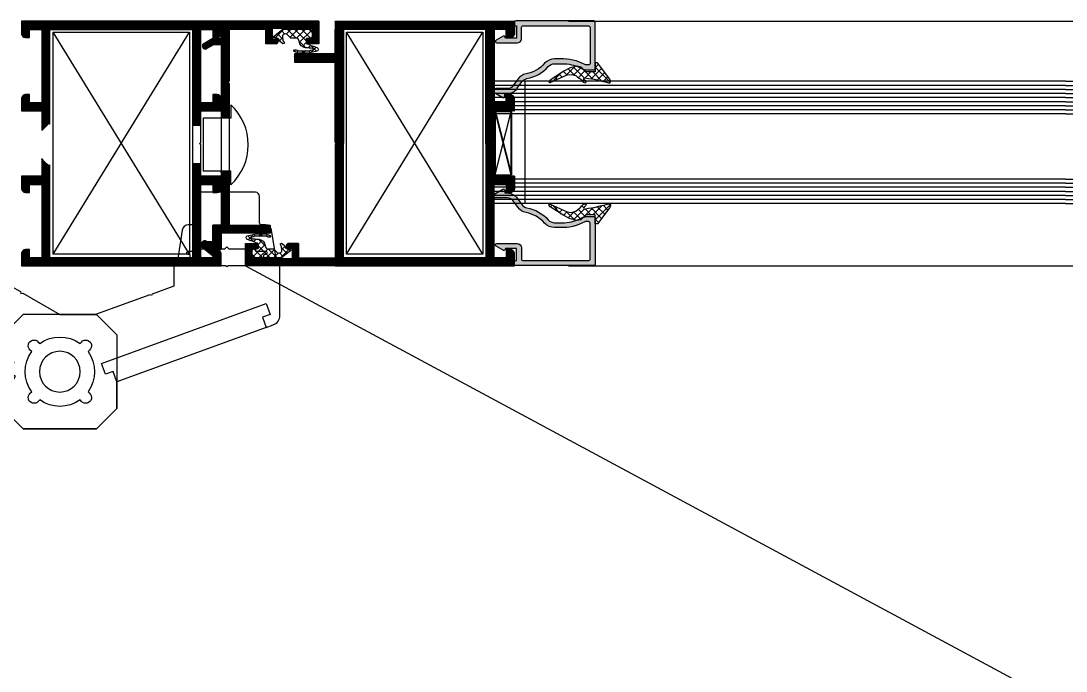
# Model space of a CAD drawing. Header units: inches. Extents: x 21 to 38546, y 13 to 15001.
# Drawn here: x 4881.9 to 4907.55, y 1336.14 to 1352.09 of the extents above; entities that cross this region are included whole.
import ezdxf

# ---------------------------------------------------------------- set-up
doc = ezdxf.new("R2010")
doc.units = ezdxf.units.IN
doc.header["$MEASUREMENT"] = 0
for name, color, linetype, lineweight in [('Z_MİM_-KM-DOOR-FRAM', 8, 'Continuous', 25), ('Z_MİM_00', 8, 'Continuous', 25), ('Z_MİM_11', 8, 'Continuous', 25), ('Z_MİM_MYM_CAM', 8, 'Continuous', 25), ('Z_MİM_profiller', 8, 'Continuous', 25)]:
    doc.layers.add(name, color=color, linetype=linetype, lineweight=lineweight)
pattern_1 = [(44.99999999999998, (-12.97304192393294, 30.65162114456598), (-0.0088388347648318, 0.0088388347648319), [])]

# ---------------------------------------------------------------- blocks, each defined once
blk = doc.blocks.new('2213')
for p, q in [((50, 70), (94, 70)), ((50, 70), (50, 68)), ((50, 62), (50, 68)), ((52, 68), (52, 40)), ((87, 68), (52, 68)), ((87, 40), (87, 68)), ((89, 68), (89, 50)), ((92, 68), (89, 68)), ((92, 66), (92, 68)), ((50, 62), (40, 62)), ((40, 62), (40, 60)), ((40, 60), (50, 60)), ((50, 40.3), (50, 60)), ((92, 50), (92, 52)), ((89, 50), (92, 50)), ((89, 48), (89, 40.3)), ((94, 48), (89, 48)), ((50, 40.3), (50.30000000000001, 40)), ((50, 39.7), (50.30000000000001, 40)), ((50, 39.7), (50, 12)), ((52, 12), (52, 40)), ((87, 40), (87, 12)), ((89, 40.3), (88.7, 40)), ((89, 39.7), (88.7, 40)), ((89, 32), (89, 39.7)), ((94, 32), (89, 32)), ((89, 12), (89, 30)), ((89, 30), (92, 30)), ((92, 30), (92, 28)), ((28, 10), (28, 15.5)), ((41, 15.5), (41, 12)), ((31, 14.3), (29.5, 14.3)), ((29.5, 14.3), (29.5, 11.8)), ((39.5, 14.3), (38, 14.3)), ((39.5, 11.8), (39.5, 14.3)), ((92, 14), (92, 12)), ((29.5, 11.8), (39.5, 11.8)), ((41, 12), (50, 12)), ((87, 12), (52, 12)), ((92, 12), (89, 12)), ((50, 10), (28, 10)), ((50, 10), (94, 10))]:
    blk.add_line(p, q)
for points in [[(94, 70), (94, 67, -0.4142135623730951), (93, 66), (92, 66)], [(94, 48), (94, 51, 0.414213562373095), (93, 52), (92, 52)], [(94, 32), (94, 29, -0.414213562373095), (93, 28), (92, 28)], [(28, 15.5), (30.4, 15.5, -0.4142135623730951), (31, 14.9), (31, 14.3)], [(41, 15.5), (38.6, 15.5, 0.414213562373095), (38, 14.9), (38, 14.3)], [(94, 10), (94, 13, 0.4142135623730951), (93, 14), (92, 14)]]:
    blk.add_lwpolyline(points, format="xyb")
blk = doc.blocks.new('2205')
for p, q in [((26.10000000000001, 56), (26.10000000000001, 57.5)), ((26.10000000000001, 57.5), (28.7, 55.4)), ((24, 52), (24, 56)), ((24, 56), (26.10000000000001, 56)), ((26, 54), (26, 50)), ((27.5, 54), (26, 54)), ((12, 50), (12, 52)), ((12, 52), (24, 52)), ((22.00000000000001, 50), (12, 50)), ((22, 15.3), (22.00000000000001, 50)), ((24, 5.700000000000001), (24, 50)), ((24, 50), (26, 50)), ((22, 15.3), (22.3, 15)), ((22.3, 15), (22, 14.7)), ((22, 2), (22, 14.7)), ((0, 0), (3e-16, 5.5)), ((3e-16, 5.5), (2.5, 5.5)), ((10.5, 5.5), (13, 5.5)), ((13, 5.5), (13, 2)), ((25.7, 5.7), (24, 5.700000000000001)), ((25.7, 5.7), (27.7, 6.799999999999998)), ((26, 4.2), (28.4, 5.599999999999998)), ((3, 4.299999999999998), (1.5, 4.299999999999998)), ((1.5, 4.299999999999998), (1.5, 1.799999999999999)), ((3, 5), (3, 4.299999999999998)), ((10, 4.299999999999998), (10, 5)), ((11.5, 4.299999999999998), (10, 4.299999999999998)), ((11.5, 1.799999999999999), (11.5, 4.299999999999998)), ((24, 0), (24, 4.2)), ((24, 4.2), (26, 4.2)), ((0, 0), (24, 0)), ((1.5, 1.799999999999999), (11.5, 1.799999999999999)), ((13, 2), (22, 2))]:
    blk.add_line(p, q)
for centre, radius, start, end in [((27.95999999999989, 54.8200000000001), 0.9402127418834924, 240.7086378290247, 38.08877288096624), ((2.5, 5), 0.5, 0, 90), ((10.5, 5), 0.5, 90, 180), ((27.89799999999997, 6.111333333333305), 0.7165652641440171, 314.4722906372063, 106.0405836898524)]:
    blk.add_arc(centre, radius, start, end)
blk = doc.blocks.new('*X97')
for p, q in [((30.12388155425117, 15.83805922287442), (28.60955262170048, 17.35238815542512)), ((28.73205806953521, 16.35768939877062), (29.3, 16.92563132923541)), ((29.37436867076458, 17), (30.02924240491751, 17.65487373415291)), ((30.02809041582063, 15.88595479208968), (30.67370849898477, 16.53157287525381)), ((30.52970773009196, 17.2), (30.0683209115074, 17.66138681858457)), ((31.12198051533946, 15.21207793864214), (32.07326838446488, 16.16336580776756)), ((32.93514613495402, 14.79456159513794), (31.22970773009197, 16.5)), ((31.34213562373095, 17.19999999999999), (31.94213562373095, 17.8)), ((32.29747468305833, 17.2), (31.69747468305832, 17.8)), ((33.082426932523, 17.17252435582567), (33.52792206135787, 17.61801948466054)), ((34.13262081801235, 17.13262081801235), (33.70873606004115, 17.55650557598354)), ((36.6, 15.38679656440357), (36.61980515339465, 15.40660171779821)), ((29.70000000000001, 13.79009742330268), (30.10990257669733, 14.2)), ((29.89106781186548, 12.21339828220179), (32.81941738241592, 15.14174785275223)), ((32.29417382415922, 11.9), (29.99708691207962, 14.19708691207961)), ((34.06194077712559, 11.9), (31.2, 14.76194077712558)), ((31.34543648263007, 11.9), (33.57119706885839, 14.12576058622832)), ((33.11320343559643, 11.9), (35.10660171779822, 13.89339828220178)), ((35.82970773009196, 11.9), (33.61213466261495, 14.11757306747701)), ((34.8809703885628, 11.9), (36.10477631085025, 13.12380592228744)), ((37.29126628561808, 12.20620839744024), (36.36456223588194, 13.13291244717639)), ((36.64873734152918, 11.9), (38.75898987322333, 14.01025253169416)), ((38.28294042996507, 12.98230120605962), (36.93912639399589, 14.32611524202881)), ((36.98512129857035, 14.00415091000755), (37.66032346285427, 14.67935307429146)), ((39.20000000000001, 13.83300858899106), (39.03300858899107, 14)), ((30.52640687119285, 11.9), (29.7, 12.72640687119284))]:
    blk.add_line(p, q)
blk = doc.blocks.new('m12')
for p, q in [((-539.2972148962028, 1418.508664331702), (-560.8916874186644, 1405.911888693602)), ((-474.6492026855532, 1405.169878742013), (-511.2972148961975, 1418.508664331729))]:
    blk.add_line(p, q)
for points in [[(-562.0568924600132, 1405.232185752812, 0.2667502984551702), (-563.2972148962027, 1403.072738500566), (-563.2972148962027, 1390.008664331702), (-550.5939822147714, 1390.008664331702), (-550.2972148962028, 1390.308664331702), (-549.9962287815608, 1390.008664331702), (-537.2972148962028, 1390.008664331702), (-537.2972148962028, 1395.008664331702), (-534.9520311380468, 1396.376688190627), (-534.8684572226605, 1396.822895665656), (-534.352703662634, 1396.726295884617), (-525.2972148962028, 1402.008664331702), (-516.2972148962028, 1402.008664331702), (-511.2972148962028, 1407.008664331702), (-511.2972148962028, 1425.008664331702), (-516.2972148962028, 1430.008664331702), (-534.2972148962028, 1430.008664331702), (-539.2972148962028, 1425.008664331702), (-539.2972148962028, 1418.508664331702), (-537.5696570944048, 1419.516406382751), (-536.1588182229382, 1417.097825460234), (-537.8863760247343, 1416.090083409186), (-536.5259242558197, 1413.757880376761), (-559.8479545800776, 1400.153362687611), (-561.2587934515461, 1402.571943610127), (-559.5312356497482, 1403.579685661175), (-560.8916874186644, 1405.911888693602)], [(-484.2972148962028, 1390.308664331714), (-484.5982010108447, 1390.008664331714), (-497.2972148962027, 1390.008664331714), (-497.2972148962027, 1395.008664331714), (-502.6721664582321, 1396.964986710915), (-502.8395745397495, 1397.323982761555), (-503.1947848300053, 1397.155204242121), (-516.5295568323864, 1402.008664331714), (-534.2972148962028, 1402.008664331714), (-539.2972148962028, 1407.008664331714), (-539.2972148962028, 1425.008664331714), (-534.2972148962028, 1430.008664331714), (-516.2972148962028, 1430.008664331714), (-511.2972148962028, 1425.008664331714), (-511.2972148962028, 1418.508664331714), (-512.2206692831833, 1415.971494255591), (-514.1000545247545, 1416.655534542243), (-515.0577109260659, 1414.024395204042), (-474.6509282322723, 1399.317529041039), (-473.693271830961, 1401.94866837924), (-475.5726570725321, 1402.632708665891), (-474.6492026855532, 1405.169878742013), (-472.9421645378891, 1404.548567667507, -0.3152987888789855), (-471.2972148962028, 1402.199336115541), (-471.2972148962028, 1390.008664331714), (-484.0004475776343, 1390.008664331714)], [(-520.3553437173316, 1409.092891833171), (-519.9972005970822, 1408.734748712923, 1.081052588357908), (-518.0232992774229, 1410.708650032583), (-518.3814423976721, 1411.066793152831, 0.3205723994267852), (-518.3814423976721, 1420.950535510574), (-518.0232992774229, 1421.308678630822), (-518.3814423976776, 1420.950535510582), (-518.0232992773336, 1421.308678630925, 1.081052588357908), (-519.9972005969933, 1423.282579950585), (-520.3553437173316, 1422.924436830234, 0.3205723994267881), (-530.239086075074, 1422.924436830234), (-530.5972291954669, 1423.282579950629, 1.081052588225139), (-532.5711305150846, 1421.308678630911), (-532.2129873947317, 1420.950535510576, 0.3205723994268065), (-532.2129873947335, 1411.066793152831), (-532.5711305150409, 1410.708650032542, 1.081052588225139), (-530.597229195323, 1408.734748712923), (-530.239086075074, 1409.092891833171), (-530.597229195323, 1408.734748712923), (-530.239086075085, 1409.092891833179, 0.3205723994267926)], [(-558.2970148962024, 1379.508884331702, 0.414213562373094), (-558.7970023962018, 1380.008871831702), (-559.7969773962025, 1380.008871831702, -0.3691552926193429), (-561.2786671608256, 1381.275418516437), (-562.2938694403067, 1387.719775445825, -0.4607546790209311), (-562.0469211462025, 1388.008671831702), (-559.5469836462019, 1388.008671831702, -0.4142135623730974), (-559.2969898962032, 1387.758678081702), (-559.2969898962032, 1387.558683081702, -0.4142135623730557), (-559.5969823962034, 1387.258690581702), (-559.7969773962025, 1387.258690581702, 0.4142135623731158), (-560.0969698962028, 1386.958698081702), (-560.0969698962028, 1386.708704331701, 0.4142135623730951), (-559.7969773962025, 1386.408711831701), (-557.2970398962016, 1386.408711831701), (-557.2970398962016, 1385.908724331702), (-550.7972023962021, 1385.908724331702), (-550.2972148962028, 1385.408736831701), (-549.7972273962016, 1385.908724331702), (-543.297389896202, 1385.908724331702), (-543.297389896202, 1386.408711831701), (-540.7974523962013, 1386.408711831701, 0.4142135623730951), (-540.4974598962028, 1386.708704331701), (-540.4974598962028, 1386.958698081702, 0.4142135623731159), (-540.7974523962013, 1387.258690581702), (-540.9974473962021, 1387.258690581702, -0.4142135623730558), (-541.2974398962026, 1387.558683081702), (-541.2974398962026, 1387.758678081702, -0.4142135623730974), (-541.0474461462029, 1388.008671831702), (-538.5475086462021, 1388.008671831702, -0.4607546790209311), (-538.300560352099, 1387.719775445825), (-539.315762631578, 1381.275418516437, -0.3691552926193427), (-540.7974523962013, 1380.008871831702), (-541.797427396202, 1380.008871831702, 0.414213562373094), (-542.2974148962014, 1379.508884331702), (-542.2974148962014, 1373.009046831702, -0.4142135623730951), (-543.297389896202, 1372.009071831702), (-550.2972148962028, 1372.009071831702), (-557.2970398962016, 1372.009071831702, -0.4142135623730951), (-558.2970148962024, 1373.009046831702)], [(-492.2970148962023, 1379.508884331714, 0.414213562373094), (-492.7970023962017, 1380.008871831714), (-493.7969773962024, 1380.008871831714, -0.3691552926193429), (-495.2786671608256, 1381.275418516449), (-496.2938694403066, 1387.719775445837, -0.4607546790209311), (-496.0469211462024, 1388.008671831714), (-493.5469836462018, 1388.008671831714, -0.4142135623730974), (-493.296989896203, 1387.758678081714), (-493.296989896203, 1387.558683081714, -0.4142135623730557), (-493.5969823962033, 1387.258690581714), (-493.7969773962024, 1387.258690581714, 0.4142135623731158), (-494.0969698962028, 1386.958698081714), (-494.0969698962028, 1386.708704331713, 0.4142135623730951), (-493.7969773962024, 1386.408711831713), (-491.2970398962016, 1386.408711831713), (-491.2970398962016, 1385.908724331713), (-484.7972023962022, 1385.908724331713), (-484.2972148962028, 1385.408736831713), (-483.7972273962016, 1385.908724331713), (-477.2973898962019, 1385.908724331713), (-477.2973898962019, 1386.408711831713), (-474.7974523962013, 1386.408711831713, 0.4142135623730951), (-474.4974598962028, 1386.708704331713), (-474.4974598962028, 1386.958698081714, 0.4142135623731159), (-474.7974523962013, 1387.258690581714), (-474.9974473962021, 1387.258690581714, -0.4142135623730558), (-475.2974398962026, 1387.558683081714), (-475.2974398962026, 1387.758678081714, -0.4142135623730974), (-475.0474461462028, 1388.008671831714), (-472.5475086462021, 1388.008671831714, -0.4607546790209311), (-472.3005603520988, 1387.719775445837), (-473.3157626315779, 1381.275418516449, -0.3691552926193427), (-474.7974523962013, 1380.008871831714), (-475.797427396202, 1380.008871831714, 0.414213562373094), (-476.2974148962014, 1379.508884331714), (-476.2974148962014, 1373.009046831714, -0.4142135623730951), (-477.2973898962019, 1372.009071831714), (-484.2972148962028, 1372.009071831714), (-491.2970398962016, 1372.009071831714, -0.4142135623730951), (-492.2970148962023, 1373.009046831714)]]:
    blk.add_lwpolyline(points, format="xyb", close=True)
blk.add_circle((-525.2972148962028, 1416.008664331713), 5)
blk = doc.blocks.new('*X100')
for p, q in [((0.6000000000000008, 14.74213562373095), (1.057864376269052, 15.2)), ((4.509902576697313, 11.4), (0.7549512883486603, 15.15495128834866)), ((0.9619417888266475, 13.33631045959123), (2.14321790242024, 14.51758657318482)), ((3.299999999999995, 10.84213562373095), (0.9979687022159378, 13.14416692151501)), ((1.298532951600398, 11.90513466939861), (3.153370446972448, 13.75997216477066)), ((1.607645654396018, 10.44648041922786), (4.16352299152466, 13.0023577563565)), ((4.506407832308855, 7.867960838455727), (1.5542718882059, 10.82009678255868)), ((1.858297259713005, 8.929365071578482), (3.299999999999995, 10.37106781186547)), ((4.328932188134529, 11.40000000000001), (5.173675536076872, 12.24474334794235)), ((1.069542366343369, 8.140610178208844), (1.571699141100899, 8.642766952966374)), ((4.501320343559641, 6.105281374238569), (1.898532951600403, 8.708068766197808)), ((1.898762177912838, 7.202063036811945), (3.582646961574107, 8.885947820473213)), ((2.552893218813454, 6.088427124746192), (4.432233047033633, 7.96776695296637)), ((2.485798732107331, 4.2535656850737), (4.555922317655451, 6.323689270621821)), ((4.046278254943945, 4.792556509887898), (2.487055078389392, 6.351779686442451)), ((0.9590909090909095, 0.9590909090909095), (3.099999999999991, 3.099999999999991)), ((2.741320343559641, 2.561980515339465), (2.031045271984718, 3.272255586914386)), ((3.448427124746186, 3.622640687119284), (2.59083814042407, 4.480229671441403)), ((1.327106781186547, 0.4406601717798216), (0.9114595351060168, 0.8563074178603519)), ((2.034213562373094, 1.501320343559641), (1.471252403545368, 2.064281502387369))]:
    blk.add_line(p, q)
blk = doc.blocks.new('A$C26d8dfcf')
h = blk.add_hatch()
h.set_pattern_fill('ANSI31', color=256, scale=0.1, angle=360, style=0)
h.set_pattern_definition(pattern_1)
h.paths.add_polyline_path([(33.95414948840171, 72.89734060960879), (33.95414948840171, 73.197340609609, -0.4142135623730951), (34.05414948840025, 73.29734060960891), (34.1541494883988, 73.29734060960891), (34.1541494883988, 73.09734060960864), (34.4541494884017, 73.09734060960864), (34.4541494884017, 74.89734060960882), (34.1541494883988, 74.89734060960882), (34.1541494883988, 74.69789426246234), (34.04364120412556, 74.69789426246234, -0.3837041459332901), (33.95414948840171, 74.79734060960891), (33.95414948840171, 75.09734060960864), (34.4541494884017, 75.09734060960864), (34.4541494884017, 75.53200052991588), (34.61240262802875, 75.37342324859766), (34.65414948839879, 75.37342324859766), (34.65414948839879, 73.09734060960864), (37.26333721766259, 73.09734060960864), (37.26333721766259, 72.89734060960879)])
h.paths.add_polyline_path([(38.1541494883988, 73.09734060960864), (38.1541494883988, 75.39734060960879), (38.35414948839952, 75.39734060960879), (38.35414948839952, 75.09734060960864), (38.85414948839952, 75.09734060960864), (38.85414948839952, 74.79734060960891, -0.414213562373095), (38.75414948840098, 74.697340609609), (38.65414948839879, 74.697340609609), (38.65414948839879, 74.89734060960882), (38.35414948839952, 74.89734060960882), (38.35414948839952, 73.09734060960864), (38.65414948839879, 73.09734060960864), (38.65414948839879, 73.29734060960891), (38.75414948840098, 73.29734060960891, -0.4142135623730951), (38.85414948839952, 73.197340609609), (38.85414948839952, 72.89734060960879), (37.26333721766259, 72.89734060960879), (37.26333721766259, 73.09734060960864)])
h.paths.add_polyline_path([(38.1541494883988, 78.697340609609), (34.65414948839879, 78.697340609609), (34.65414948839879, 76.37342324859766), (34.61240262802875, 76.37342324859766), (34.4541494884017, 76.21484596727943), (34.4541494884017, 76.697340609609), (33.95414948840171, 76.697340609609), (33.95414948840171, 76.99734060960874, -0.414213562373095), (34.05414948840025, 77.09734060960864), (34.1541494883988, 77.09734060960864), (34.1541494883988, 76.89734060960882), (34.4541494884017, 76.89734060960882), (34.4541494884017, 78.697340609609), (34.1541494883988, 78.697340609609), (34.1541494883988, 78.49734060960874), (34.05414948840025, 78.49734060960874, -0.4142135623730951), (33.95414948840171, 78.59734060960864), (33.95414948840171, 78.89734060960882), (38.85414948839952, 78.89734060960882), (38.85414948839952, 78.59734060960864, -0.4142135623730951), (38.75414948840098, 78.49734060960874), (38.65414948839879, 78.49734060960874), (38.65414948839879, 78.697340609609), (38.35414948839952, 78.697340609609), (38.35414948839952, 76.89734060960882), (38.65414948839879, 76.89734060960882), (38.65414948839879, 77.09734060960864), (38.75414948840098, 77.09734060960864, -0.414213562373095), (38.85414948839952, 76.99734060960874), (38.85414948839952, 76.697340609609), (38.35414948839952, 76.697340609609), (38.35414948839952, 76.33734060961116), (38.1541494883988, 76.33734060961116)])
h = blk.add_hatch()
h.set_pattern_fill('ANSI31', color=256, scale=0.1, angle=360, style=0)
h.set_pattern_definition(pattern_1)
h.paths.add_polyline_path([(39.05414948840025, 73.89734060960882), (40.05414948840025, 73.89734060960882), (40.05414948840025, 73.697340609609), (38.85414948839952, 73.697340609609), (38.85414948839952, 73.29734060960891), (38.64414948838948, 73.29734060960891), (38.64414948838948, 73.14734060960882), (38.38414948840564, 73.35734060960658, -0.8198039027182993), (38.50414948840098, 73.49734060960874), (38.65414948839879, 73.49734060960874), (38.65414948839879, 73.89734060960882), (38.85414948839952, 73.89734060960882), (38.85414948839952, 75.21734060961579), (39.05414948840025, 75.21734060961579)])
h.paths.add_polyline_path([(39.05414948840025, 77.42734060961357), (39.02414948839414, 77.39734060960882), (39.05414948840025, 77.36734060961591), (39.05414948840025, 76.51734060961599), (38.85414948839952, 76.51734060961599), (38.85414948839952, 78.32734060961366), (38.68414948840491, 78.32734060961366), (38.48414948840418, 78.21734060961579, -0.7782565938069677), (38.41414948840811, 78.33734060961116), (38.65414948839879, 78.4773406096133), (38.85414948839952, 78.4773406096133), (38.85414948839952, 78.89734060960882), (41.25414948840098, 78.89734060960882), (41.25414948840098, 78.34734060960864), (41.00414948840096, 78.34734060960864, -0.4142135623730951), (40.9541494884017, 78.39734060960882), (40.9541494884017, 78.46734060961579), (41.10414948839951, 78.46734060961579), (41.10414948839951, 78.71734060961577), (40.10414948839952, 78.71734060961577), (40.10414948839952, 78.46734060961579), (40.25414948840096, 78.46734060961579), (40.25414948840096, 78.39734060960882, -0.4142135623730951), (40.2041494884017, 78.34734060960864), (39.95414948840171, 78.34734060960864), (39.95414948840171, 78.697340609609), (39.05414948840025, 78.697340609609)])
h = blk.add_hatch()
h.set_pattern_fill('ANSI31', color=256, scale=0.1, angle=360, style=0)
h.set_pattern_definition([(44.99999999999998, (-13.01304192394473, 30.65162114456598), (-0.0088388347648318, 0.0088388347648319), [])])
h.paths.add_polyline_path([(41.65414948839879, 73.09734060960864), (41.65414948839879, 75.86734060961591), (41.6841494884049, 75.89734060960882), (41.65414948839879, 75.92734060961357), (41.65414948839879, 77.89734060960879), (40.65414948839879, 77.89734060960879), (40.65414948839879, 78.09734060960864), (41.65414948839879, 78.09734060960864), (41.65414948839879, 78.697340609609), (41.65414948839879, 78.89734060960882), (46.05414948840024, 78.89734060960882), (46.05414948840024, 78.59734060960864, -0.4142135623730951), (45.95414948840169, 78.49734060960874), (45.85414948839952, 78.49734060960874), (45.85414948839952, 78.697340609609), (45.55414948840025, 78.697340609609), (45.55414948840025, 76.89734060960882), (45.85414948839952, 76.89734060960882), (45.85414948839952, 77.09734060960864), (45.95414948840169, 77.09734060960864, -0.414213562373095), (46.05414948840024, 76.99734060960874), (46.05414948840024, 76.697340609609), (45.55414948840025, 76.697340609609), (45.55414948840025, 75.92734060961357), (45.52414948839413, 75.89734060960882), (45.55414948840025, 75.86734060961591), (45.55414948840025, 75.09734060960864), (46.05414948840024, 75.09734060960864), (46.05414948840024, 74.79734060960891, -0.4142135623731113), (45.95414948840169, 74.697340609609), (45.85414948839952, 74.697340609609), (45.85414948839952, 74.89734060960882), (45.55414948840025, 74.89734060960882), (45.55414948840025, 73.09734060960864), (45.85414948839952, 73.09734060960864), (45.85414948839952, 73.29734060960891), (45.95414948840169, 73.29734060960891, -0.4142135623730951), (46.05414948840024, 73.197340609609), (46.05414948840024, 72.89734060960879), (43.82333721767117, 72.89734060960879), (43.82333721767117, 73.09734060960864), (45.35414948839952, 73.09734060960864), (45.35414948839952, 75.89734060960882), (45.35414948839952, 78.697340609609), (41.85414948839952, 78.697340609609), (41.85414948839952, 75.89734060960882), (41.85414948839952, 73.09734060960864), (43.82333721767117, 73.09734060960864), (43.82333721767117, 72.89734060960879), (41.65414948839879, 72.89734060960879), (39.4541494884017, 72.89734060960879), (39.4541494884017, 73.447340609609), (39.69414948839239, 73.447340609609, -0.4142135623730951), (39.75414948840098, 73.38734060961133), (39.75414948840098, 73.32734060961366), (39.60414948839952, 73.32734060961366), (39.60414948839952, 73.07734060961366), (40.60414948839952, 73.07734060961366), (40.60414948839952, 73.32734060961366), (40.4541494884017, 73.32734060961366), (40.4541494884017, 73.38734060961133, -0.414213562373095), (40.51414948841029, 73.447340609609), (40.75414948840097, 73.447340609609), (40.75414948840097, 73.09734060960864)])
at = {"layer": 'Z_MİM_profiller'}
h = blk.add_hatch(color=256, dxfattribs=at)
edge = h.paths.add_edge_path()
edge.add_line((45.87797937324847, 77.24612740615656), (45.59872008901421, 77.24612740615656))
edge.add_arc((45.59872008900543, 77.19155680556624), 0.0545706005903242, 89.99999999079404, 239.9999999906701)
edge.add_line((45.57143478870258, 77.14429727915967), (45.76914948841493, 77.03014664405327))
edge.add_arc((45.78414948841246, 77.05612740616489), 0.029999999997103, 240.0000000022574, 360.0000000022527)
edge.add_line((45.81414948840957, 77.05612740616607), (45.81414948840957, 77.12612740618442))
edge.add_line((45.81414948840957, 77.12612740618442), (45.87797937324847, 77.12612740618442))
edge.add_arc((45.87797937325634, 77.42612740618083), 0.2999999999964018, 269.9999999984977, 324.9999999984642)
edge.add_line((46.12372498653547, 77.25405447527099), (46.23169751732548, 77.40825522991192))
edge.add_arc((46.39552792620538, 77.2935399426433), 0.2000000000171895, 100.32128110580538, 145.0000000040077, ccw=False)
edge.add_arc((46.19486016655585, 78.39541672804386), 0.9199999999682577, 280.3212810996362, 318.6167432562012)
edge.add_arc((47.03520097074126, 77.65499297583992), 0.2000000000347507, 90.00000000959562, 138.6167432678302, ccw=False)
edge.add_line((47.03520097070777, 77.85499297587467), (47.28176853602617, 77.85499297587467))
edge.add_arc((47.23414948835234, 76.85612740620263), 0.9999999999887998, 61.044975624940776, 87.2705973600485, ccw=False)
edge.add_arc((47.81509699033195, 77.90612740618819), 0.200000000022043, 241.044975629978, 270.0000000018239)
edge.add_line((47.81509699033832, 77.70612740616615), (48.00414948840098, 77.70612740616615))
edge.add_arc((48.00414948841167, 77.73612740615792), 0.0299999999917731, 269.9999999795766, 359.9999999796716)
edge.add_line((48.03414948840345, 77.73612740614728), (48.03414948840345, 78.87612740618442))
edge.add_arc((48.00414948841147, 78.876127406174), 0.029999999991972, 1.98941575e-08, 90.00000002005702)
edge.add_line((48.00414948840098, 78.90612740616598), (46.08414948840272, 78.90612740616598))
edge.add_arc((46.08414948839221, 78.876127406174), 0.029999999991972, 89.99999997992941, 179.9999999801058)
edge.add_line((46.05414948840024, 78.87612740618442), (46.05414948840024, 78.81612740617537))
edge.add_arc((46.0841494884154, 78.81612740616261), 0.030000000015157, 179.9999999756276, 269.9999999757905)
edge.add_line((46.08414948840272, 78.78612740614744), (46.10414948839951, 78.78612740614744))
edge.add_line((46.10414948839951, 78.78612740614744), (46.10414948839951, 78.48612740614728))
edge.add_line((46.10414948839951, 78.48612740614728), (45.83414948840272, 78.48612740614728))
edge.add_line((45.83414948840272, 78.48612740614728), (45.81394222897341, 78.52112740615668))
edge.add_arc((45.78796146686063, 78.50612740616592), 0.02999999999473, 29.99999998544166, 119.9999999854904)
edge.add_line((45.77296146686985, 78.53210816827868), (45.60220829140797, 78.43352377645031))
edge.add_arc((45.6202670943901, 78.40224501214959), 0.0361176059744742, 119.999999990636, 269.9999999905429)
edge.add_line((45.62026709438414, 78.36612740617511), (46.12414948839631, 78.36612740617511))
edge.add_arc((46.12414948839541, 78.46612740617456), 0.0999999999994543, 270.0000000005171, 360.0000000005211)
edge.add_line((46.22414948839487, 78.46612740617547), (46.22414948839487, 78.73612740614728))
edge.add_arc((46.27414948839459, 78.73612740614772), 0.0499999999997201, 90.00000000052108, 180.0000000005048, ccw=False)
edge.add_line((46.27414948839414, 78.78612740614744), (47.86414948840883, 78.78612740614744))
edge.add_arc((47.86414948840838, 78.73612740614772), 0.0499999999997272, -5.04826402902836e-10, 89.99999999947892, ccw=False)
edge.add_line((47.91414948840809, 78.73612740614728), (47.91414948840809, 77.87612740618442))
edge.add_arc((47.86414948840859, 77.8761274061842), 0.0499999999994998, -89.9999999997313, 2.6062707547680475e-10, ccw=False)
edge.add_line((47.86414948840883, 77.8261274061847), (47.81250923803799, 77.8261274061847))
edge.add_arc((47.81250923801816, 77.89612740615095), 0.0699999999662566, 240.92090149229028, 270.0000000162321, ccw=False)
edge.add_arc((47.23414948844921, 76.85612740614667), 1.120000000004484, 60.92090147821163, 92.5790169290718)
edge.add_line((47.18375269341612, 77.97499297584682), (47.03520097070777, 77.97499297584682))
edge.add_arc((47.03520097068654, 77.65499297584442), 0.3200000000023948, 89.99999999619988, 138.616743254435)
edge.add_arc((46.19486016650728, 78.39541672808492), 0.800000000020184, 280.32128110101405, 318.6167432575582, ccw=False)
edge.add_arc((46.39552792616044, 77.29353994266403), 0.3199999999859501, 100.3212811000336, 144.9999999983197)
edge.add_line((46.13339927200486, 77.47708440229599), (46.0254267412185, 77.3228836476087))
edge.add_arc((45.87797937325203, 77.42612740615219), 0.179999999995626, 269.9999999988669, 324.99999999890986, ccw=False)
h = blk.add_hatch(color=256, dxfattribs=at)
edge = h.paths.add_edge_path()
edge.add_line((45.87797937324847, 74.56612740617535), (45.59872008901421, 74.56612740617535))
edge.add_arc((45.59872008900544, 74.62069800676572), 0.0545706005903526, 120.0000000093365, 270.00000000919846, ccw=False)
edge.add_line((45.57143478870258, 74.66795753317228), (45.76914948841493, 74.78210816827868))
edge.add_arc((45.78414948841246, 74.75612740616707), 0.029999999997103, -2.2527046894538216e-09, 119.9999999977426, ccw=False)
edge.add_line((45.81414948840957, 74.75612740616589), (45.81414948840957, 74.68612740614753))
edge.add_line((45.81414948840957, 74.68612740614753), (45.87797937324847, 74.68612740614753))
edge.add_arc((45.87797937325632, 74.38612740615113), 0.2999999999964018, 35.0000000015321, 90.00000000149947, ccw=False)
edge.add_line((46.12372498653547, 74.55820033706095), (46.23169751732548, 74.40399958242006))
edge.add_arc((46.39552792620538, 74.51871486968865), 0.2000000000171814, 214.999999995989, 259.6787188941939)
edge.add_arc((46.19486016655582, 73.4168380842881), 0.9199999999682779, 41.38325674379678, 79.67871890036179, ccw=False)
edge.add_arc((47.03520097074123, 74.15726183649204), 0.2000000000347335, 221.3832567321796, 269.9999999904146)
edge.add_line((47.03520097070777, 73.9572618364573), (47.28176853602617, 73.9572618364573))
edge.add_arc((47.2341494883524, 74.95612740612933), 0.999999999988783, 272.7294026399483, 298.955024375056)
edge.add_arc((47.81509699033195, 73.90612740614375), 0.2000000000220306, 89.99999999817612, 118.955024370024, ccw=False)
edge.add_line((47.81509699033832, 74.1061274061658), (48.00414948840098, 74.1061274061658))
edge.add_arc((48.00414948841169, 74.07612740617404), 0.0299999999917589, 2.035562829405535e-08, 90.00000002045061, ccw=False)
edge.add_line((48.03414948840345, 74.0761274061847), (48.03414948840345, 72.93612740614753))
edge.add_arc((48.00414948841147, 72.93612740615795), 0.029999999991972, 269.99999997994297, 359.9999999801059, ccw=False)
edge.add_line((48.00414948840098, 72.90612740616598), (46.08414948840272, 72.90612740616598))
edge.add_arc((46.08414948839221, 72.93612740615795), 0.029999999991972, 180.0000000198942, 270.0000000200706, ccw=False)
edge.add_line((46.05414948840024, 72.93612740614753), (46.05414948840024, 72.99612740615656))
edge.add_arc((46.08414948841541, 72.99612740616935), 0.0300000000151712, 90.00000002423673, 180.0000000244267, ccw=False)
edge.add_line((46.08414948840272, 73.02612740618451), (46.10414948839951, 73.02612740618451))
edge.add_line((46.10414948839951, 73.02612740618451), (46.10414948839951, 73.3261274061847))
edge.add_line((46.10414948839951, 73.3261274061847), (45.83414948840272, 73.3261274061847))
edge.add_line((45.83414948840272, 73.3261274061847), (45.81394222897341, 73.29112740617529))
edge.add_arc((45.78796146686062, 73.30612740616604), 0.029999999994729, 240.0000000145213, 330.00000001458864, ccw=False)
edge.add_line((45.77296146686985, 73.28014664405327), (45.60220829140797, 73.37873103588163))
edge.add_arc((45.6202670943901, 73.41000980018235), 0.0361176059744742, 90.0000000094571, 240.000000009364, ccw=False)
edge.add_line((45.62026709438414, 73.44612740615682), (46.12414948839631, 73.44612740615682))
edge.add_arc((46.12414948839542, 73.34612740615738), 0.0999999999994401, -5.130118552187923e-10, 89.9999999994912, ccw=False)
edge.add_line((46.22414948839487, 73.34612740615648), (46.22414948839487, 73.0761274061847))
edge.add_arc((46.2741494883946, 73.07612740618424), 0.0499999999997272, 179.9999999994789, 269.9999999994707)
edge.add_line((46.27414948839414, 73.02612740618451), (47.86414948840883, 73.02612740618451))
edge.add_arc((47.86414948840837, 73.07612740618424), 0.0499999999997272, 270.0000000005293, 360.0000000005211)
edge.add_line((47.91414948840809, 73.0761274061847), (47.91414948840809, 73.93612740614753))
edge.add_arc((47.86414948840859, 73.93612740614776), 0.0499999999995069, 359.9999999997394, 449.9999999997231)
edge.add_line((47.86414948840883, 73.98612740614728), (47.81250923803799, 73.98612740614728))
edge.add_arc((47.81250923801819, 73.916127406181), 0.0699999999662708, 89.99999998379117, 119.07909850773)
edge.add_arc((47.23414948844921, 74.95612740618529), 1.120000000004484, 267.4209830709282, 299.07909852178835, ccw=False)
edge.add_line((47.18375269341612, 73.83726183648514), (47.03520097070777, 73.83726183648514))
edge.add_arc((47.03520097068656, 74.15726183648754), 0.3200000000023948, 221.3832567455614, 270.0000000037976, ccw=False)
edge.add_arc((46.19486016650736, 73.41683808424702), 0.8000000000201348, 41.38325674244622, 79.67871889899094)
edge.add_arc((46.39552792616049, 74.5187148696679), 0.319999999985987, 215.0000000016731, 259.6787188999585, ccw=False)
edge.add_line((46.13339927200486, 74.33517041003597), (46.0254267412185, 74.48937116472325))
edge.add_arc((45.87797937325206, 74.38612740617975), 0.1799999999956027, 35.00000000109533, 90.00000000114217)
for p, q in [((47.38308053623968, 78.8978713161173), (135.0577242159429, 78.9012329981174)), ((38.35414948839952, 76.33734060961116), (38.1541494883988, 76.33734060961116)), ((47.38308053623968, 72.8978713161173), (135.0577242159429, 72.90123299811741))]:
    blk.add_line(p, q)
blk.add_lwpolyline([(34.4541494884017, 75.53200052991588), (34.4541494884017, 75.09734060960864), (33.95414948840171, 75.09734060960864), (33.95414948840171, 74.79734060960891, 0.414213562373095), (34.05414948840025, 74.697340609609), (34.1541494883988, 74.697340609609), (34.1541494883988, 74.89734060960882), (34.4541494884017, 74.89734060960882), (34.4541494884017, 73.09734060960864), (34.1541494883988, 73.09734060960864), (34.1541494883988, 73.29734060960891), (34.05414948840025, 73.29734060960891, 0.4142135623730951), (33.95414948840171, 73.197340609609), (33.95414948840171, 72.89734060960879), (38.85414948839952, 72.89734060960879), (38.85414948839952, 73.197340609609, 0.4142135623730951), (38.75414948840098, 73.29734060960891), (38.65414948839879, 73.29734060960891), (38.65414948839879, 73.09734060960864), (38.35414948839952, 73.09734060960864), (38.35414948839952, 74.89734060960882), (38.65414948839879, 74.89734060960882), (38.65414948839879, 74.697340609609), (38.75414948840098, 74.697340609609, 0.414213562373095), (38.85414948839952, 74.79734060960891), (38.85414948839952, 75.09734060960864), (38.35414948839952, 75.09734060960864), (38.35414948839952, 75.86734060961591), (38.32414948839705, 75.89734060960882), (38.35414948839952, 75.92734060961357), (38.35414948839952, 76.697340609609), (38.85414948839952, 76.697340609609), (38.85414948839952, 76.99734060960874, 0.414213562373095), (38.75414948840098, 77.09734060960864), (38.65414948839879, 77.09734060960864), (38.65414948839879, 76.89734060960882), (38.35414948839952, 76.89734060960882), (38.35414948839952, 78.697340609609), (38.65414948839879, 78.697340609609), (38.65414948839879, 78.49734060960874), (38.75414948840098, 78.49734060960874, 0.4142135623730951), (38.85414948839952, 78.59734060960864), (38.85414948839952, 78.89734060960882), (33.95414948840171, 78.89734060960882), (33.95414948840171, 78.59734060960864, 0.4142135623730951), (34.05414948840025, 78.49734060960874), (34.1541494883988, 78.49734060960874), (34.1541494883988, 78.697340609609), (34.4541494884017, 78.697340609609), (34.4541494884017, 76.89734060960882), (34.1541494883988, 76.89734060960882), (34.1541494883988, 77.09734060960864), (34.05414948840025, 77.09734060960864, 0.414213562373095), (33.95414948840171, 76.99734060960874), (33.95414948840171, 76.697340609609), (34.4541494884017, 76.697340609609), (34.4541494884017, 76.21484596727943)], format="xyb")
blk.add_lwpolyline([(34.65414948839879, 76.37342324859766), (34.65414948839879, 78.697340609609), (38.1541494883988, 78.697340609609), (38.1541494883988, 73.09734060960864), (34.65414948839879, 73.09734060960864), (34.65414948839879, 75.37342324859766)])
at = {"layer": 'Z_MİM_11', "linetype": 'Continuous'}
for p, q in [((34.72795430484094, 73.18100963724828), (38.07635370434054, 78.62683549775784)), ((38.07635370434054, 73.18100963724828), (34.72795430484094, 78.62683549775784)), ((45.27849894814989, 73.18100963724828), (41.93009954867211, 78.62683549775784)), ((41.93009954867211, 73.18100963724828), (45.27849894814989, 78.62683549775784))]:
    blk.add_line(p, q, dxfattribs=at)
at = {"layer": 'Z_MİM_11'}
for p, q in [((39.09414948839021, 76.84734060960864), (39.09414948839021, 76.51734060961599)), ((45.58305218583536, 76.70612740616615), (45.58305218583536, 75.1320490343478)), ((45.58305218583536, 75.1320490343478), (45.98305218583318, 76.70612740616615)), ((45.58305218583536, 76.70612740616615), (45.98305218583318, 75.1320490343478)), ((45.58305218583536, 76.70612740616615), (45.98305218583318, 76.70612740616615)), ((45.58305218583536, 75.13204903432461), (45.58305218583536, 76.70612740616615)), ((45.58305218583536, 76.70612740616615), (45.98305218583318, 76.70612740616615)), ((45.58411396029822, 75.13204903432461), (45.98411396029969, 76.70612740616615)), ((45.58411396029822, 76.70612740616615), (45.98411396029969, 75.13204903432461)), ((45.98305218583318, 76.70612740616615), (45.98305218583318, 75.1320490343478)), ((45.98411396029969, 76.70612740616615), (45.98411396029969, 75.13204903432461)), ((39.09414948839021, 76.51734060961599), (38.41734801365073, 76.51734060961599)), ((38.41734801365073, 76.51734060961599), (38.41734801365073, 75.21734060961579)), ((45.57305218581514, 75.10727679470845), (45.57305218581514, 76.6813551665382)), ((45.57305218581514, 76.6813551665382), (45.97305218581295, 75.10727679470845)), ((45.57305218581514, 75.10727679470845), (45.97305218581295, 76.6813551665382)), ((45.57305218581514, 76.6813551665382), (45.97305218581295, 76.6813551665382)), ((45.57305218581514, 76.68135516655002), (45.57305218581514, 75.10727679470845)), ((45.57305218581514, 76.68135516655002), (45.97411396027946, 76.68135516655002)), ((45.57411396027799, 76.68135516655002), (45.97411396027946, 75.10727679470845)), ((45.57411396027799, 75.10727679470845), (45.97411396027946, 76.68135516655002)), ((45.97305218581295, 75.10727679470845), (45.97305218581295, 76.6813551665382)), ((45.97411396027946, 75.10727679470845), (45.97411396027946, 76.68135516655002)), ((45.97327498574141, 76.24734060962054), (45.97327498574141, 75.54734060962028)), ((45.98327498576163, 75.56606359125408), (45.98327498576163, 76.26606359125391)), ((38.35414948839952, 75.39734060960879), (38.1541494883988, 75.39734060960879)), ((39.09414948839021, 75.21734060961579), (38.41734801365073, 75.21734060961579)), ((39.09414948839021, 74.88734060961133), (39.09414948839021, 75.21734060961579)), ((45.57305218581514, 75.10727679470845), (45.97305218581295, 75.10727679470845)), ((45.57305218581514, 75.10727679470845), (45.97305218581295, 75.10727679470845)), ((45.58305218583536, 75.1320490343478), (45.98305218583318, 75.1320490343478)), ((45.58305218583536, 75.13204903432461), (45.98411396029969, 75.13204903432461))]:
    blk.add_line(p, q, dxfattribs=at)
at = {"layer": 'Z_MİM_11', "linetype": 'Continuous', "elevation": 0.0016274945012187}
for points in [[(34.72795430484094, 78.62683549775784), (38.07635370434054, 78.62683549775784), (38.07635370434054, 73.18100963724828), (34.72795430484094, 73.18100963724828)], [(41.93009954867211, 78.62683549775784), (45.27849894814989, 78.62683549775784), (45.27849894814989, 73.18100963724828), (41.93009954867211, 73.18100963724828)]]:
    blk.add_lwpolyline(points, close=True, dxfattribs=at)
at = {"layer": 'Z_MİM_11', "elevation": 0.0016274945012187}
for points in [[(40.65780549656318, 78.1959686306286), (40.69780549657862, 78.1959686306286), (40.75780549656538, 78.17596863063362), (40.81780549657396, 78.17596863063362), (40.88780549657003, 78.17596863063362), (40.94780549657861, 78.17596863063362), (40.98780549656857, 78.17596863063362), (41.01780549657468, 78.17596863063362), (41.05780549656464, 78.18596863063112), (41.08780549657075, 78.1959686306286), (41.12780549656071, 78.1959686306286), (41.12780549656071, 78.20596863062656), (41.10780549656392, 78.22596863063336), (41.06780549657396, 78.23596863063129), (41.01780549657468, 78.23596863063129), (40.97780549655925, 78.2459686306288), (40.92780549655999, 78.2459686306288), (40.87780549656072, 78.26596863062424), (40.81780549657396, 78.29596863062899), (40.78780549656785, 78.3459686306287), (40.76780549657469, 78.40596863062638), (40.74780549657789, 78.46596863062405), (40.73780549656857, 78.47596863063336), (40.6878054965693, 78.48596863063129), (40.64780549657935, 78.48596863063129), (40.56780549657395, 78.48596863063129), (40.47780549655925, 78.57596863063327), (40.43780549656929, 78.58596863063119), (40.38780549657003, 78.57596863063327), (40.35780549656392, 78.54596863062899), (40.35780549656392, 78.50596863062628), (40.36780549657322, 78.43596863063112), (40.37780549656072, 78.40596863062638), (40.39780549657934, 78.37596863063345), (40.39780549657934, 78.35596863062666), (40.36780549657322, 78.3459686306287), (40.30780549656465, 78.39596863062889), (40.28780549656785, 78.43596863063112), (40.25780549656537, 78.47596863063336), (40.17780549655999, 78.4959686306288), (40.14780549657934, 78.4959686306288), (40.13780549657003, 78.50596863062628), (40.13780549657003, 78.52596863063354), (40.36780549657322, 78.70596863062654), (41.04780549657715, 78.70596863062654), (41.08780549657075, 78.64596863062889), (41.08780549657075, 78.51596863062424), (41.07780549656143, 78.4959686306288), (41.05780549656464, 78.47596863063336), (40.94780549657861, 78.47596863063336), (40.93780549656929, 78.46596863062405), (40.93780549656929, 78.40596863062638), (40.94780549657861, 78.36596863062414), (40.9578054965661, 78.3459686306287), (40.99780549657789, 78.3359686306312), (41.05780549656464, 78.30596863062647), (41.14780549657934, 78.27596863063354), (41.21780549657541, 78.2459686306288), (41.22780549655925, 78.22596863063336), (41.23780549656856, 78.1959686306286), (41.21780549657541, 78.16596863062432), (41.17780549655999, 78.15596863062638), (41.13780549657003, 78.14596863062889), (41.08780549657075, 78.13596863063094), (41.02780549655853, 78.12596863063345), (40.97780549655925, 78.11596863062414), (40.92780549655999, 78.11596863062414), (40.86780549657322, 78.11596863062414), (40.81780549657396, 78.11596863062414), (40.77780549655853, 78.11596863062414), (40.73780549656857, 78.12596863063345), (40.69780549657862, 78.13596863063094), (40.64780549657935, 78.15596863062638), (40.63780549657002, 78.17596863063362)], [(47.68414948840489, 77.77411368831326), (47.58414948840272, 77.79411368833189), (47.42414948839559, 77.75411368831828), (47.26414948838481, 77.67411368831334), (46.93414948840489, 77.45411368831809), (46.89414948838947, 77.41411368830404), (46.91414948838628, 77.39411368833225), (46.93414948840489, 77.39411368833225), (47.3441494883902, 77.58411368832276), (47.44414948838874, 77.59411368833204), (47.56414948838409, 77.56411368830413), (47.61414948838701, 77.51411368830395), (47.66414948838628, 77.48411368832284), (47.70414948839806, 77.43411368832265), (47.74414948839165, 77.40411368831792), (47.79414948839092, 77.38411368832294), (47.81414948838409, 77.40411368831792), (47.79414948839092, 77.43411368832265), (47.76414948838481, 77.46411368830421), (47.75414948840096, 77.49411368833216), (47.76414948838481, 77.51411368830395), (47.87414948839631, 77.49411368833216), (48.01414948838481, 77.47411368831355), (48.1541494883988, 77.43411368832265), (48.31414948838411, 77.40411368831792), (48.36414948838701, 77.38411368832294), (48.39414948838947, 77.38411368832294), (48.41414948838628, 77.40411368831792), (48.41414948838628, 77.43411368832265), (48.39414948838947, 77.47411368831355), (48.0941494883902, 77.87411368831363), (48.03414948840345, 77.87411368831363), (48.03414948840345, 77.65411368831792), (47.81414948838409, 77.65411368831792), (47.71414948838554, 77.74411368833216), (47.70414948839806, 77.75411368831828)], [(39.95839584657933, 73.33234060960649), (39.96839584658864, 73.322340609609), (40.01839584658791, 73.31234060961107), (40.05839584657787, 73.31234060961107), (40.13839584658326, 73.31234060961107), (40.22839584659795, 73.22234060960864), (40.2683958465879, 73.21234060961116), (40.31839584658718, 73.22234060960864), (40.34839584659329, 73.25234060961337), (40.34839584659329, 73.29234060961562), (40.33839584658397, 73.36234060961124), (40.3283958465965, 73.39234060961599), (40.30839584657786, 73.4223406096089), (40.30839584657786, 73.44234060961571), (40.33839584658397, 73.45234060961366), (40.39839584659257, 73.40234060961346), (40.41839584658572, 73.36234060961124), (40.44839584659184, 73.322340609609), (40.52839584659722, 73.30234060961357), (40.55839584657786, 73.30234060961357), (40.56839584658717, 73.29234060961562), (40.56839584658717, 73.27234060960882), (40.33839584658397, 73.09234060961577), (39.65839584657643, 73.09234060961577), (39.61839584658646, 73.15234060961346), (39.61839584658646, 73.28234060960631), (39.62839584659577, 73.30234060961357), (39.64839584659257, 73.322340609609), (39.7583958465786, 73.322340609609), (39.76839584658792, 73.33234060960649), (39.76839584658792, 73.39234060961599), (39.7583958465786, 73.43234060960637), (39.74839584659111, 73.45234060961366), (39.70839584657933, 73.46234060961116), (39.64839584659257, 73.49234060961591), (39.55839584657788, 73.52234060960879), (39.4883958465818, 73.55234060961357), (39.47839584659796, 73.572340609609), (39.46839584658864, 73.6023406096133), (39.4883958465818, 73.63234060960667), (39.52839584659723, 73.64234060961599), (39.56839584658719, 73.65234060961346), (39.61839584658646, 73.66234060961095), (39.67839584659504, 73.67234060960891), (39.72839584659796, 73.68234060960641), (39.77839584659723, 73.68234060960641), (39.83839584658399, 73.68234060960641), (39.88839584658326, 73.68234060960641), (39.92839584659505, 73.68234060960641), (39.96839584658864, 73.67234060960891), (40.00839584657859, 73.66234060961095), (40.05839584657787, 73.64234060961599), (40.06839584658719, 73.62234060960871), (40.04839584659038, 73.6023406096133), (40.00839584657859, 73.6023406096133), (39.94839584659184, 73.62234060960871), (39.88839584658326, 73.62234060960871), (39.81839584658719, 73.62234060960871), (39.7583958465786, 73.62234060960871), (39.71839584658864, 73.62234060960871), (39.68839584658253, 73.62234060960871), (39.64839584659257, 73.61234060961121), (39.61839584658646, 73.6023406096133), (39.5783958465965, 73.6023406096133), (39.5783958465965, 73.59234060961579), (39.5983958465933, 73.572340609609), (39.63839584658326, 73.56234060961106), (39.68839584658253, 73.56234060961106), (39.72839584659796, 73.55234060961357), (39.77839584659723, 73.55234060961357), (39.8283958465965, 73.5323406096063), (39.88839584658326, 73.50234060961337), (39.91839584658573, 73.45234060961366), (39.93839584658253, 73.39234060961599)]]:
    blk.add_lwpolyline(points, close=True, dxfattribs=at)
at = {"layer": 'Z_MİM_11'}
blk.add_lwpolyline([(47.68414948840489, 74.02917479288134), (47.58414948840272, 74.00917479286272), (47.42414948839559, 74.04917479287631), (47.26414948838481, 74.12917479288123), (46.93414948840489, 74.34917479287652), (46.89414948838947, 74.38917479289056), (46.91414948838628, 74.40917479286236), (46.93414948840489, 74.40917479286236), (47.3441494883902, 74.21917479287185), (47.44414948838874, 74.20917479286256), (47.56414948838409, 74.23917479289048), (47.61414948838701, 74.28917479289065), (47.66414948838628, 74.31917479287176), (47.70414948839806, 74.36917479287195), (47.74414948839165, 74.39917479287669), (47.79414948839092, 74.41917479287167), (47.81414948838409, 74.39917479287669), (47.79414948839092, 74.36917479287195), (47.76414948838481, 74.33917479289039), (47.75414948840096, 74.30917479286245), (47.76414948838481, 74.28917479289065), (47.87414948839631, 74.30917479286245), (48.01414948838481, 74.32917479288108), (48.1541494883988, 74.36917479287195), (48.31414948838411, 74.39917479287669), (48.36414948838701, 74.41917479287167), (48.39414948838947, 74.41917479287167), (48.41414948838628, 74.39917479287669), (48.41414948838628, 74.36917479287195), (48.39414948838947, 74.32917479288108), (48.0941494883902, 73.92917479288099), (48.03414948840345, 73.92917479288099), (48.03414948840345, 74.14917479287669), (47.81414948838409, 74.14917479287669), (47.71414948838554, 74.05917479286244), (47.70414948839806, 74.04917479287631)], close=True, dxfattribs=at)
blk.add_arc((38.18067440676368, 75.86734060961591), 1.33971516553118, 312.9878108943625, 47.01218910563754, dxfattribs=at)
at = {"layer": 'Z_MİM_MYM_CAM'}
for p, q in [((59.579101259673, 77.42488349270752), (45.53760498065656, 77.42488349270752)), ((59.579101259673, 77.32488349270758), (45.53760498065656, 77.32488349270758)), ((59.579101259673, 77.2248834927077), (45.53760498065656, 77.2248834927077)), ((59.579101259673, 77.42488349270752), (137.5339921819882, 77.42488349270799)), ((59.579101259673, 77.32488349270716), (137.5339921819882, 77.32488349270758)), ((59.579101259673, 77.22488349270725), (137.5339921819882, 77.2248834927077)), ((59.579101259673, 77.1248834927078), (45.53760498065656, 77.1248834927078)), ((59.579101259673, 77.02488349270789), (45.53760498065656, 77.02488349270789)), ((59.579101259673, 77.12488349270735), (137.5339921819882, 77.1248834927078)), ((59.579101259673, 77.02488349270743), (137.5339921819882, 77.02488349270789)), ((59.579101259673, 76.92488349270752), (45.53760498065656, 76.92488349270752)), ((59.579101259673, 76.8248834927076), (45.53760498065656, 76.8248834927076)), ((59.579101259673, 76.7248834927077), (45.53760498065656, 76.7248834927077)), ((59.579101259673, 76.92488349270752), (137.5339921819882, 76.92488349270799)), ((59.579101259673, 76.82488349270716), (137.5339921819882, 76.8248834927076)), ((59.579101259673, 76.72488349270725), (137.5339921819882, 76.7248834927077)), ((59.579101259673, 76.6248834927078), (45.53760498065656, 76.6248834927078)), ((59.579101259673, 76.62488349270735), (137.5339921819882, 76.6248834927078)), ((59.579101259673, 75.02488349270789), (45.53760498065656, 75.02488349270789)), ((59.579101259673, 74.92488349270752), (45.53760498065656, 74.92488349270752)), ((59.579101259673, 75.02488349270743), (137.5339921819882, 75.02488349270789)), ((59.579101259673, 74.92488349270752), (137.5339921819882, 74.92488349270799)), ((59.579101259673, 74.82488349270758), (45.53760498065656, 74.82488349270758)), ((59.579101259673, 74.7248834927077), (45.53760498065656, 74.7248834927077)), ((59.579101259673, 74.82488349270716), (137.5339921819882, 74.82488349270758)), ((59.579101259673, 74.72488349270725), (137.5339921819882, 74.7248834927077)), ((59.579101259673, 74.6248834927078), (45.53760498065656, 74.6248834927078)), ((59.579101259673, 74.52488349270789), (45.53760498065656, 74.52488349270789)), ((59.579101259673, 74.42488349270752), (45.53760498065656, 74.42488349270752)), ((59.579101259673, 74.42488349270752), (45.53760498065656, 74.42488349270752)), ((59.579101259673, 74.62488349270735), (137.5339921819882, 74.6248834927078)), ((59.579101259673, 74.52488349270743), (137.5339921819882, 74.52488349270789)), ((59.579101259673, 74.42488349270752), (137.5339921819882, 74.42488349270799)), ((59.579101259673, 74.42488349270752), (137.5339921819882, 74.42488349270799))]:
    blk.add_line(p, q, dxfattribs=at)
blk.add_lwpolyline([(46.31066168571686, 77.42435278619905), (46.31066168571686, 74.42435278619905)], dxfattribs=at)
at = {"layer": 'Z_MİM_profiller'}
for points in [[(45.87797937324847, 77.24612740615656), (45.59872008901421, 77.24612740615656, 0.7673269879780606), (45.57143478870258, 77.14429727915967), (45.76914948841493, 77.03014664405327, 0.5773502691895704), (45.81414948840957, 77.05612740616607), (45.81414948840957, 77.12612740618442), (45.87797937324847, 77.12612740618442, 0.2446984432288821), (46.12372498653547, 77.25405447527099), (46.23169751732548, 77.40825522991192, -0.197455453508841), (46.35969439767559, 77.49030365433828, 0.1686681947434591), (46.8851401128033, 77.78721150301679, -0.2153708107689416), (47.03520097070777, 77.85499297587467), (47.28176853602617, 77.85499297587467, -0.1149329606274341), (47.7182724066717, 77.7311274061658, 0.1270166537925254), (47.81509699033832, 77.70612740616615), (48.00414948840098, 77.70612740616615, 0.4142135623735391), (48.03414948840345, 77.73612740614728), (48.03414948840345, 78.87612740618442, 0.4142135623739831), (48.00414948840098, 78.90612740616598), (46.08414948840272, 78.90612740616598, 0.4142135623739831), (46.05414948840024, 78.87612740618442), (46.05414948840024, 78.81612740617537, 0.4142135623739831), (46.08414948840272, 78.78612740614744), (46.10414948839951, 78.78612740614744), (46.10414948839951, 78.48612740614728), (45.83414948840272, 78.48612740614728), (45.81394222897341, 78.52112740615668, 0.4142135623734795), (45.77296146686985, 78.53210816827868), (45.60220829140797, 78.43352377645031, 0.7673269879781915), (45.62026709438414, 78.36612740617511), (46.12414948839631, 78.36612740617511, 0.4142135623730951), (46.22414948839487, 78.46612740617547), (46.22414948839487, 78.73612740614728, -0.4142135623730951), (46.27414948839414, 78.78612740614744), (47.86414948840883, 78.78612740614744, -0.4142135623730951), (47.91414948840809, 78.73612740614728), (47.91414948840809, 77.87612740618442, -0.4142135623730951), (47.86414948840883, 77.8261274061847), (47.81250923803799, 77.8261274061847, -0.1275668014316753), (47.77848807630852, 77.83495093558258, 0.1390199349809964), (47.18375269341612, 77.97499297584682), (47.03520097070777, 77.97499297584682, 0.2153708107689559), (46.79510359807518, 77.86654261934838, -0.168668194743365), (46.33819428055192, 77.60836188134087, 0.197455453509212), (46.13339927200486, 77.47708440229599), (46.0254267412185, 77.3228836476087, -0.2446984432292466)], [(45.87797937324847, 74.56612740617535), (45.59872008901421, 74.56612740617535, -0.7673269879780606), (45.57143478870258, 74.66795753317228), (45.76914948841493, 74.78210816827868, -0.5773502691895704), (45.81414948840957, 74.75612740616589), (45.81414948840957, 74.68612740614753), (45.87797937324847, 74.68612740614753, -0.2446984432288821), (46.12372498653547, 74.55820033706095), (46.23169751732548, 74.40399958242006, 0.197455453508841), (46.35969439767559, 74.3219511579937, -0.1686681947434591), (46.8851401128033, 74.02504330931515, 0.2153708107689416), (47.03520097070777, 73.9572618364573), (47.28176853602617, 73.9572618364573, 0.1149329606274341), (47.7182724066717, 74.08112740616615, -0.1270166537925254), (47.81509699033832, 74.1061274061658), (48.00414948840098, 74.1061274061658, -0.4142135623735391), (48.03414948840345, 74.0761274061847), (48.03414948840345, 72.93612740614753, -0.4142135623739831), (48.00414948840098, 72.90612740616598), (46.08414948840272, 72.90612740616598, -0.4142135623739831), (46.05414948840024, 72.93612740614753), (46.05414948840024, 72.99612740615656, -0.4142135623739831), (46.08414948840272, 73.02612740618451), (46.10414948839951, 73.02612740618451), (46.10414948839951, 73.3261274061847), (45.83414948840272, 73.3261274061847), (45.81394222897341, 73.29112740617529, -0.4142135623734795), (45.77296146686985, 73.28014664405327), (45.60220829140797, 73.37873103588163, -0.7673269879781915), (45.62026709438414, 73.44612740615682), (46.12414948839631, 73.44612740615682, -0.4142135623730951), (46.22414948839487, 73.34612740615648), (46.22414948839487, 73.0761274061847, 0.4142135623730951), (46.27414948839414, 73.02612740618451), (47.86414948840883, 73.02612740618451, 0.4142135623730951), (47.91414948840809, 73.0761274061847), (47.91414948840809, 73.93612740614753, 0.4142135623730951), (47.86414948840883, 73.98612740614728), (47.81250923803799, 73.98612740614728, 0.1275668014316753), (47.77848807630852, 73.97730387674937, -0.1390199349809964), (47.18375269341612, 73.83726183648514), (47.03520097070777, 73.83726183648514, -0.2153708107689559), (46.79510359807518, 73.94571219298359, 0.168668194743365), (46.33819428055192, 74.20389293099105, -0.197455453509212), (46.13339927200486, 74.33517041003597), (46.0254267412185, 74.48937116472325, 0.2446984432292466)]]:
    blk.add_lwpolyline(points, format="xyb", close=True, dxfattribs=at)
at = {"yscale": 0.1, "zscale": 0.1, "rotation": 180}
for name, p, xscale in [('2205', (41.25414948840098, 78.89734060960882), 0.1), ('m12', (87.42643206815409, 211.9031774812443, 0.0016274945012187), -0.1)]:
    blk.add_blockref(name, p, dxfattribs=dict(at, xscale=xscale))
at = {"xscale": 0.1, "yscale": 0.1, "zscale": 0.1}
blk.add_blockref('2213', (36.6541494883988, 71.89734060960882), dxfattribs=at)
at = {"layer": 'Z_MİM_11', "extrusion": (0, 0, -1)}
for name, p, xscale, yscale, zscale, rotation in [('*X97', (-44.05780549656465, 79.89596863062889), -0.1, 0.1, -0.1, 180), ('*X100', (-46.89414948838947, 74.47917479288117, 0.0016274945012187), -0.1000000000000001, 0.1000000000000001, -0.1000000000000001, 90)]:
    blk.add_blockref(name, p, dxfattribs=dict(at, xscale=xscale, yscale=yscale, zscale=zscale, rotation=rotation))
at = {"layer": 'Z_MİM_11', "xscale": -0.1000000000000001, "yscale": 0.1000000000000001, "zscale": 0.1000000000000001, "rotation": 270}
blk.add_blockref('*X100', (46.89414948838947, 77.32411368831346), dxfattribs=at)
at = {"layer": 'Z_MİM_11', "extrusion": (0, 0, -1), "xscale": -0.1, "yscale": 0.1, "zscale": -0.1}
blk.add_blockref('*X97', (-36.64839584659257, 71.90234060961346), dxfattribs=at)
blk = doc.blocks.new('-KM- AL-2 EĞİMLİ CEPHE')
at = {"layer": 'Z_MİM_-KM-DOOR-FRAM'}
blk.add_line((-481.9058925641943, -6.21335453132724, 1.72501539168e-05), (-390.4539188211347, -55.3596035612686, 0.0032549890024409), dxfattribs=at)
blk.add_blockref('A$C26d8dfcf', (-521.3600420525931, -79.11069514093606, 1.72501539168e-05))

msp = doc.modelspace()

# ---------------------------------------------------------------- block references
at = {"layer": 'Z_MİM_00'}
msp.add_blockref('-KM- AL-2 EĞİMLİ CEPHE', (5369.317827415297, 1352.295967590131), dxfattribs=at)

doc.saveas('drawing.dxf')
